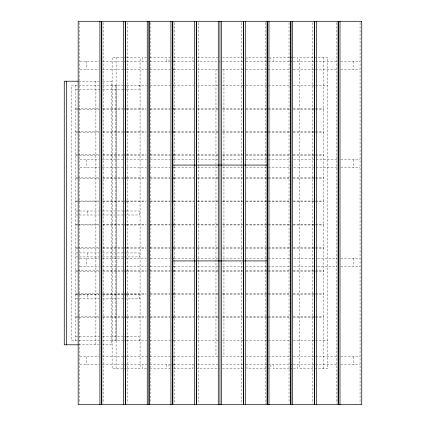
<?xml version="1.0" encoding="UTF-8"?>
<svg xmlns="http://www.w3.org/2000/svg" width="426" height="426" viewBox="0 0 426 426"><rect width="100%" height="100%" fill="white"/><g stroke="black" fill="none" stroke-linecap="round" stroke-linejoin="round"><path stroke-width="0.32" stroke-dasharray="2.13 1.6" d="M122.773 57.244L112.123 57.244L112.123 85.2M126.767 57.244L140.079 57.244L140.079 368.756L126.767 368.756M146.549 57.244L142.556 57.244L142.556 61.237M149.877 57.244L166.518 57.244L166.518 61.237M170.325 57.244L168.994 57.244L168.994 61.237M173.654 57.244L192.957 57.244L192.957 61.237M197.43 57.244L219.395 57.244M222.51 57.244L244.476 57.244M269.583 57.244L246.952 57.244L246.952 61.237M289.366 57.244L273.391 57.244L273.391 61.237M293.36 57.244L297.353 57.244L297.353 61.237M79.843 61.237L99.157 61.237M102.474 61.237L123.05 61.237M126.735 61.237L146.709 61.237M149.877 61.237L170.57 61.237M173.84 61.237L194.07 61.237M196.098 61.237L219.624 61.237M222.276 61.237L243.145 61.237M245.839 61.237L289.952 61.237M293.2 61.237L336.822 61.237M340.752 61.237L360.066 61.237M79.843 69.225L99.157 69.225M102.474 69.225L124.104 69.225M126.735 69.225L148.067 69.225M149.957 69.225L170.522 69.225M173.84 69.225L194.07 69.225M197.376 69.225L219.624 69.225M222.276 69.225L242.847 69.225M245.839 69.225L289.952 69.225M293.173 69.225L336.822 69.225M340.752 69.225L360.066 69.225M78.757 81.206L99.061 81.206M102.698 81.206L111.527 81.206L111.527 344.794L102.698 344.794M99.546 85.2L71.589 85.2L71.589 340.8L99.546 340.8M102.591 85.2L123.013 85.2M126.767 85.2L146.709 85.2M150.021 85.2L170.57 85.2M173.883 85.2L194.032 85.2M197.36 85.2L219.624 85.2M222.276 85.2L242.607 85.2M245.935 85.2L289.888 85.2M293.184 85.2L327.786 85.2M75.583 89.194L99.546 89.194M102.591 89.194L123.013 89.194M126.836 89.194L139.483 89.194L139.483 85.2M75.583 108.364L76.914 108.364M77.58 108.364L98.875 108.364M102.868 108.364L122.832 108.364M126.82 108.364L146.118 108.364M150.112 108.364L170.075 108.364M174.069 108.364L194.032 108.364M197.36 108.364L219.321 108.364M222.644 108.364L242.607 108.364M245.935 108.364L289.856 108.364M293.184 108.364L323.792 108.364M75.583 109.162L98.875 109.162M102.868 109.162L122.832 109.162M126.82 109.162L146.118 109.162M150.112 109.162L170.075 109.162M174.069 109.162L194.032 109.162M197.36 109.162L219.321 109.162M222.644 109.162L242.607 109.162M245.935 109.162L289.856 109.162M293.184 109.162L323.792 109.162M75.583 131.528L76.914 131.528M77.58 131.528L98.875 131.528M102.868 131.528L122.832 131.528M126.82 131.528L146.118 131.528M150.112 131.528L170.075 131.528M174.069 131.528L194.032 131.528M197.36 131.528L219.321 131.528M222.644 131.528L242.607 131.528M245.935 131.528L289.856 131.528M293.184 131.528L323.792 131.528M75.583 132.326L98.875 132.326M102.868 132.326L122.832 132.326M126.82 132.326L146.118 132.326M150.112 132.326L170.075 132.326M174.069 132.326L194.032 132.326M197.36 132.326L219.321 132.326M222.644 132.326L242.607 132.326M245.935 132.326L289.856 132.326M293.184 132.326L323.792 132.326M75.583 154.691L76.914 154.691M77.58 154.691L98.875 154.691M102.868 154.691L122.832 154.691M126.82 154.691L146.118 154.691M150.112 154.691L170.075 154.691M174.069 154.691L194.032 154.691M197.36 154.691L219.321 154.691M222.644 154.691L242.607 154.691M245.935 154.691L289.856 154.691M293.184 154.691L323.792 154.691M75.583 155.49L98.875 155.49M102.868 155.49L122.832 155.49M126.82 155.49L146.118 155.49M150.112 155.49L170.075 155.49M174.069 155.49L194.032 155.49M197.36 155.49L219.321 155.49M222.644 155.49L242.607 155.49M245.935 155.49L289.856 155.49M293.184 155.49L323.792 155.49M79.843 159.75L99.157 159.75M102.474 159.75L123.05 159.75M126.325 159.75L146.283 159.75M150.229 159.75L170.176 159.75M174.138 159.75L194.07 159.75M197.376 159.75L219.289 159.75M222.612 159.75L242.532 159.75M245.839 159.75L289.675 159.75M293.626 159.75L315.575 159.75M316.236 159.75L336.822 159.75M340.752 159.75L360.066 159.75M79.843 167.737L99.157 167.737M102.474 167.737L123.05 167.737M126.325 167.737L146.283 167.737M150.229 167.737L170.176 167.737M174.138 167.737L194.07 167.737M197.376 167.737L219.289 167.737M222.612 167.737L242.532 167.737M245.839 167.737L289.675 167.737M293.626 167.737L315.575 167.737M316.236 167.737L336.822 167.737M340.752 167.737L360.066 167.737M75.583 177.855L76.914 177.855M77.58 177.855L98.875 177.855M102.868 177.855L122.832 177.855M126.82 177.855L146.118 177.855M150.112 177.855L170.075 177.855M174.069 177.855L194.032 177.855M197.36 177.855L219.321 177.855M222.644 177.855L242.607 177.855M245.935 177.855L289.856 177.855M293.184 177.855L323.792 177.855M75.583 178.654L98.875 178.654M102.868 178.654L122.832 178.654M126.82 178.654L146.118 178.654M150.112 178.654L170.075 178.654M174.069 178.654L194.032 178.654M197.36 178.654L219.321 178.654M222.644 178.654L242.607 178.654M245.935 178.654L289.856 178.654M293.184 178.654L323.792 178.654M75.583 201.019L76.914 201.019M77.58 201.019L98.875 201.019M102.868 201.019L122.832 201.019M126.82 201.019L146.118 201.019M150.112 201.019L170.075 201.019M174.069 201.019L194.032 201.019M197.36 201.019L219.321 201.019M222.644 201.019L242.607 201.019M245.935 201.019L289.856 201.019M293.184 201.019L323.792 201.019M75.583 201.817L98.875 201.817M102.868 201.817L122.832 201.817M126.82 201.817L146.118 201.817M150.112 201.817L170.075 201.817M174.069 201.817L194.032 201.817M197.36 201.817L219.321 201.817M222.644 201.817L242.607 201.817M245.935 201.817L289.856 201.817M293.184 201.817L323.792 201.817M75.583 211.003L99.301 211.003M102.517 211.003L123.013 211.003M126.836 211.003L139.483 211.003L139.483 214.997L126.836 214.997M75.583 214.997L99.301 214.997M102.517 214.997L123.013 214.997M75.583 224.182L76.914 224.182M77.58 224.182L98.875 224.182M102.868 224.182L122.832 224.182M126.82 224.182L146.118 224.182M150.112 224.182L170.075 224.182M174.069 224.182L194.032 224.182M197.36 224.182L219.321 224.182M222.644 224.182L242.607 224.182M245.935 224.182L289.856 224.182M293.184 224.182L323.792 224.182M75.583 224.981L98.875 224.981M102.868 224.981L122.832 224.981M126.82 224.981L146.118 224.981M150.112 224.981L170.075 224.981M174.069 224.981L194.032 224.981M197.36 224.981L219.321 224.981M222.644 224.981L242.607 224.981M245.935 224.981L289.856 224.981M293.184 224.981L323.792 224.981M75.583 247.346L76.914 247.346M77.58 247.346L98.875 247.346M102.868 247.346L122.832 247.346M126.82 247.346L146.118 247.346M150.112 247.346L170.075 247.346M174.069 247.346L194.032 247.346M197.36 247.346L219.321 247.346M222.644 247.346L242.607 247.346M245.935 247.346L289.856 247.346M293.184 247.346L323.792 247.346M75.583 248.145L98.875 248.145M102.868 248.145L122.832 248.145M126.82 248.145L146.118 248.145M150.112 248.145L170.075 248.145M174.069 248.145L194.032 248.145M197.36 248.145L219.321 248.145M222.644 248.145L242.607 248.145M245.935 248.145L289.856 248.145M293.184 248.145L323.792 248.145M75.583 252.938L99.301 252.938M102.517 252.938L123.013 252.938M126.836 252.938L139.483 252.938L139.483 256.931L126.836 256.931M75.583 256.931L99.301 256.931M102.517 256.931L123.013 256.931M79.843 258.262L99.157 258.262M102.474 258.262L123.05 258.262M126.325 258.262L146.283 258.262M150.229 258.262L170.176 258.262M174.138 258.262L194.07 258.262M197.376 258.262L219.954 258.262M222.612 258.262L242.532 258.262M245.839 258.262L289.675 258.262M293.626 258.262L316.901 258.262M317.519 258.262L336.822 258.262M340.752 258.262L360.066 258.262M79.843 266.25L99.157 266.25M102.474 266.25L123.05 266.25M126.325 266.25L146.283 266.25M150.229 266.25L170.176 266.25M174.138 266.25L194.07 266.25M197.376 266.25L219.954 266.25M222.612 266.25L242.532 266.25M245.839 266.25L289.675 266.25M293.626 266.25L316.901 266.25M317.519 266.25L336.822 266.25M340.752 266.25L360.066 266.25M75.583 270.51L76.914 270.51M77.58 270.51L98.875 270.51M102.868 270.51L122.832 270.51M126.82 270.51L146.118 270.51M150.112 270.51L170.075 270.51M174.069 270.51L194.032 270.51M197.36 270.51L219.321 270.51M222.644 270.51L242.607 270.51M245.935 270.51L289.856 270.51M293.184 270.51L323.792 270.51M75.583 271.309L98.875 271.309M102.868 271.309L122.832 271.309M126.82 271.309L146.118 271.309M150.112 271.309L170.075 271.309M174.069 271.309L194.032 271.309M197.36 271.309L219.321 271.309M222.644 271.309L242.607 271.309M245.935 271.309L289.856 271.309M293.184 271.309L323.792 271.309M75.583 293.674L76.914 293.674M77.58 293.674L98.875 293.674M102.868 293.674L122.832 293.674M126.82 293.674L146.118 293.674M150.112 293.674L170.075 293.674M174.069 293.674L194.032 293.674M197.36 293.674L219.321 293.674M222.644 293.674L242.607 293.674M245.935 293.674L289.856 293.674M293.184 293.674L323.792 293.674M75.583 294.472L98.875 294.472M102.868 294.472L122.832 294.472M126.82 294.472L146.118 294.472M150.112 294.472L170.075 294.472M174.069 294.472L194.032 294.472M197.36 294.472L219.321 294.472M222.644 294.472L242.607 294.472M245.935 294.472L289.856 294.472M293.184 294.472L323.792 294.472M75.583 294.872L99.301 294.872M102.517 294.872L123.013 294.872M126.836 294.872L139.483 294.872L139.483 298.866L126.836 298.866M75.583 298.866L99.301 298.866M102.517 298.866L123.013 298.866M75.583 316.837L76.914 316.837M77.58 316.837L98.875 316.837M102.868 316.837L122.832 316.837M126.82 316.837L146.118 316.837M150.112 316.837L170.075 316.837M174.069 316.837L194.032 316.837M197.36 316.837L219.321 316.837M222.644 316.837L242.607 316.837M245.935 316.837L289.856 316.837M293.184 316.837L323.792 316.837M75.583 317.636L98.875 317.636M102.868 317.636L122.832 317.636M126.82 317.636L146.118 317.636M150.112 317.636L170.075 317.636M174.069 317.636L194.032 317.636M197.36 317.636L219.321 317.636M222.644 317.636L242.607 317.636M245.935 317.636L289.856 317.636M293.184 317.636L323.792 317.636M75.583 336.806L99.546 336.806M102.591 336.806L123.013 336.806M126.836 336.806L139.483 336.806L139.483 340.8M102.591 340.8L123.013 340.8M126.66 340.8L146.709 340.8M150.021 340.8L170.57 340.8M173.883 340.8L194.032 340.8M197.36 340.8L219.624 340.8M222.276 340.8L242.607 340.8M245.935 340.8L289.888 340.8M293.184 340.8L327.786 340.8M78.757 344.794L99.061 344.794M79.843 356.775L99.157 356.775M102.474 356.775L124.104 356.775M126.66 356.775L148.067 356.775M149.957 356.775L170.522 356.775M173.84 356.775L194.07 356.775M197.376 356.775L219.954 356.775M222.276 356.775L242.847 356.775M245.839 356.775L289.952 356.775M293.173 356.775L336.822 356.775M340.752 356.775L360.066 356.775M79.843 364.762L99.157 364.762M102.474 364.762L123.05 364.762M126.735 364.762L146.709 364.762M149.877 364.762L170.57 364.762M173.84 364.762L194.07 364.762M197.376 364.762L219.954 364.762M222.276 364.762L244.476 364.762M245.839 364.762L289.952 364.762M293.2 364.762L336.822 364.762M340.752 364.762L360.066 364.762M122.773 368.756L112.123 368.756L112.123 340.8M146.549 368.756L142.556 368.756L142.556 364.762M149.877 368.756L166.518 368.756L166.518 364.762M170.325 368.756L168.994 368.756L168.994 364.762M173.654 368.756L192.957 368.756L192.957 364.762M196.098 368.756L219.395 368.756M222.51 368.756L243.145 368.756M269.583 368.756L246.952 368.756L246.952 364.762M289.366 368.756L273.391 368.756L273.391 364.762M293.36 368.756L297.353 368.756L297.353 364.762M360.066 22.631L360.066 403.369M353.362 61.237L353.362 69.225M353.362 159.75L353.362 167.737M353.362 258.262L353.362 266.25M353.362 356.775L353.362 364.762M336.391 22.631L336.391 403.369M323.792 57.244L323.792 368.756M312.721 22.631L312.721 403.369M289.052 22.631L289.052 403.369M270.915 57.244L270.915 61.237M270.915 364.762L270.915 368.756M265.377 22.631L265.377 165.741M265.377 166.406L265.377 260.925M265.377 261.591L265.377 404.034M241.707 22.631L241.707 165.741M241.707 166.406L241.707 259.594M241.707 262.256L241.707 404.034M223.948 69.225L223.948 356.775M215.961 69.225L215.961 356.775M198.202 22.631L198.202 165.741M198.202 166.406L198.202 261.591M198.202 262.256L198.202 403.369M174.532 22.631L174.532 165.741M174.532 166.406L174.532 261.591M174.532 262.256L174.532 403.369M150.857 22.631L150.857 403.369M127.188 22.631L127.188 403.369M116.351 85.2L116.351 340.8M116.117 57.244L116.117 368.756M115.521 85.2L115.521 340.8M112.357 85.2L112.357 340.8M103.518 22.631L103.518 403.369M95.887 81.206L95.887 344.794M87.564 211.003L87.564 214.997M87.564 252.938L87.564 256.931M87.564 294.872L87.564 298.866M86.547 61.237L86.547 69.225M86.547 159.75L86.547 167.737M86.547 258.262L86.547 266.25M86.547 356.775L86.547 364.762M79.843 22.631L79.843 403.369M75.583 85.2L75.583 340.8M327.786 57.244L299.829 57.244L299.829 368.756L327.786 368.756L327.786 57.244"/><path stroke-width="0.64" d="M124.77 57.244L126.101 57.244M290.031 57.244L291.363 57.244M124.77 61.237L126.101 61.237M172.147 61.237L173.494 61.237M290.031 61.237L291.363 61.237M124.77 69.225L126.101 69.225M172.147 69.225L173.494 69.225M78.171 81.206L64.262 81.206L64.262 344.794L78.171 344.794M124.77 85.2L126.171 85.2M172.072 85.2L173.403 85.2M242.825 85.2L244.151 85.2M124.839 89.194L126.171 89.194M124.829 108.364L126.155 108.364M172.072 108.364L173.403 108.364M124.829 109.162L126.155 109.162M172.072 109.162L173.403 109.162M124.829 131.528L126.155 131.528M172.072 131.528L173.403 131.528M124.829 132.326L126.155 132.326M172.072 132.326L173.403 132.326M124.829 154.691L126.155 154.691M172.072 154.691L173.403 154.691M124.829 155.49L126.155 155.49M172.072 155.49L173.403 155.49M172.147 159.75L173.494 159.75M172.855 165.075L196.285 165.075M196.524 165.075L243.379 165.075M243.624 165.075L267.054 165.075M172.147 167.737L173.494 167.737M124.829 177.855L126.155 177.855M172.072 177.855L173.403 177.855M124.829 178.654L126.155 178.654M172.072 178.654L173.403 178.654M124.829 201.019L126.155 201.019M172.072 201.019L173.403 201.019M124.829 201.817L126.155 201.817M172.072 201.817L173.403 201.817M124.839 211.003L126.171 211.003M124.839 214.997L126.171 214.997M124.829 224.182L126.155 224.182M172.072 224.182L173.403 224.182M124.829 224.981L126.155 224.981M172.072 224.981L173.403 224.981M124.829 247.346L126.155 247.346M172.072 247.346L173.403 247.346M124.829 248.145L126.155 248.145M172.072 248.145L173.403 248.145M124.839 252.938L126.171 252.938M124.839 256.931L126.171 256.931M172.147 258.262L173.494 258.262M172.855 260.925L196.285 260.925M196.524 260.925L243.379 260.925M243.624 260.925L267.054 260.925M172.147 266.25L173.494 266.25M124.829 270.51L126.155 270.51M172.072 270.51L173.403 270.51M124.829 271.309L126.155 271.309M172.072 271.309L173.403 271.309M124.829 293.674L126.155 293.674M172.072 293.674L173.403 293.674M124.829 294.472L126.155 294.472M172.072 294.472L173.403 294.472M124.839 294.872L126.171 294.872M124.839 298.866L126.171 298.866M124.829 316.837L126.155 316.837M172.072 316.837L173.403 316.837M124.829 317.636L126.155 317.636M172.072 317.636L173.403 317.636M124.839 336.806L126.171 336.806M124.743 340.8L126.171 340.8M172.072 340.8L173.403 340.8M242.825 340.8L244.151 340.8M124.743 356.775L126.021 356.775M172.147 356.775L173.494 356.775M124.77 364.762L126.101 364.762M172.147 364.762L173.494 364.762M290.031 364.762L291.363 364.762M124.77 368.756L126.101 368.756M290.031 368.756L291.363 368.756M339.991 21.3L339.991 404.7M316.316 21.3L316.316 404.7M292.646 21.3L292.646 404.7M268.971 21.3L268.971 404.7M245.301 21.3L245.301 404.7M221.632 21.3L221.632 404.7M219.954 21.3L219.954 404.7M218.277 21.3L218.277 404.7M194.607 21.3L194.607 404.7M170.938 21.3L170.938 404.7M147.263 21.3L147.263 404.7M123.593 21.3L123.593 404.7M99.918 21.3L99.918 404.7M66.419 81.206L66.419 344.794M101.596 21.3L78.171 21.3L78.171 404.7L101.596 404.7L101.596 21.3M125.265 21.3L101.841 21.3L101.841 404.7L125.265 404.7L125.265 21.3M148.94 21.3L125.51 21.3L125.51 404.7L148.94 404.7L148.94 21.3M172.61 21.3L149.185 21.3L149.185 404.7L172.61 404.7L172.61 21.3M196.285 21.3L172.855 21.3L172.855 404.7L196.285 404.7L196.285 21.3M243.379 21.3L196.524 21.3L196.524 404.7L243.379 404.7L243.379 21.3M267.054 21.3L243.624 21.3L243.624 404.7L267.054 404.7L267.054 21.3M290.724 21.3L267.299 21.3L267.299 404.7L290.724 404.7L290.724 21.3M314.399 21.3L290.969 21.3L290.969 404.7L314.399 404.7L314.399 21.3M338.068 21.3L314.638 21.3L314.638 404.7L338.068 404.7L338.068 21.3M361.738 21.3L338.313 21.3L338.313 404.7L361.738 404.7L361.738 21.3"/></g></svg>
